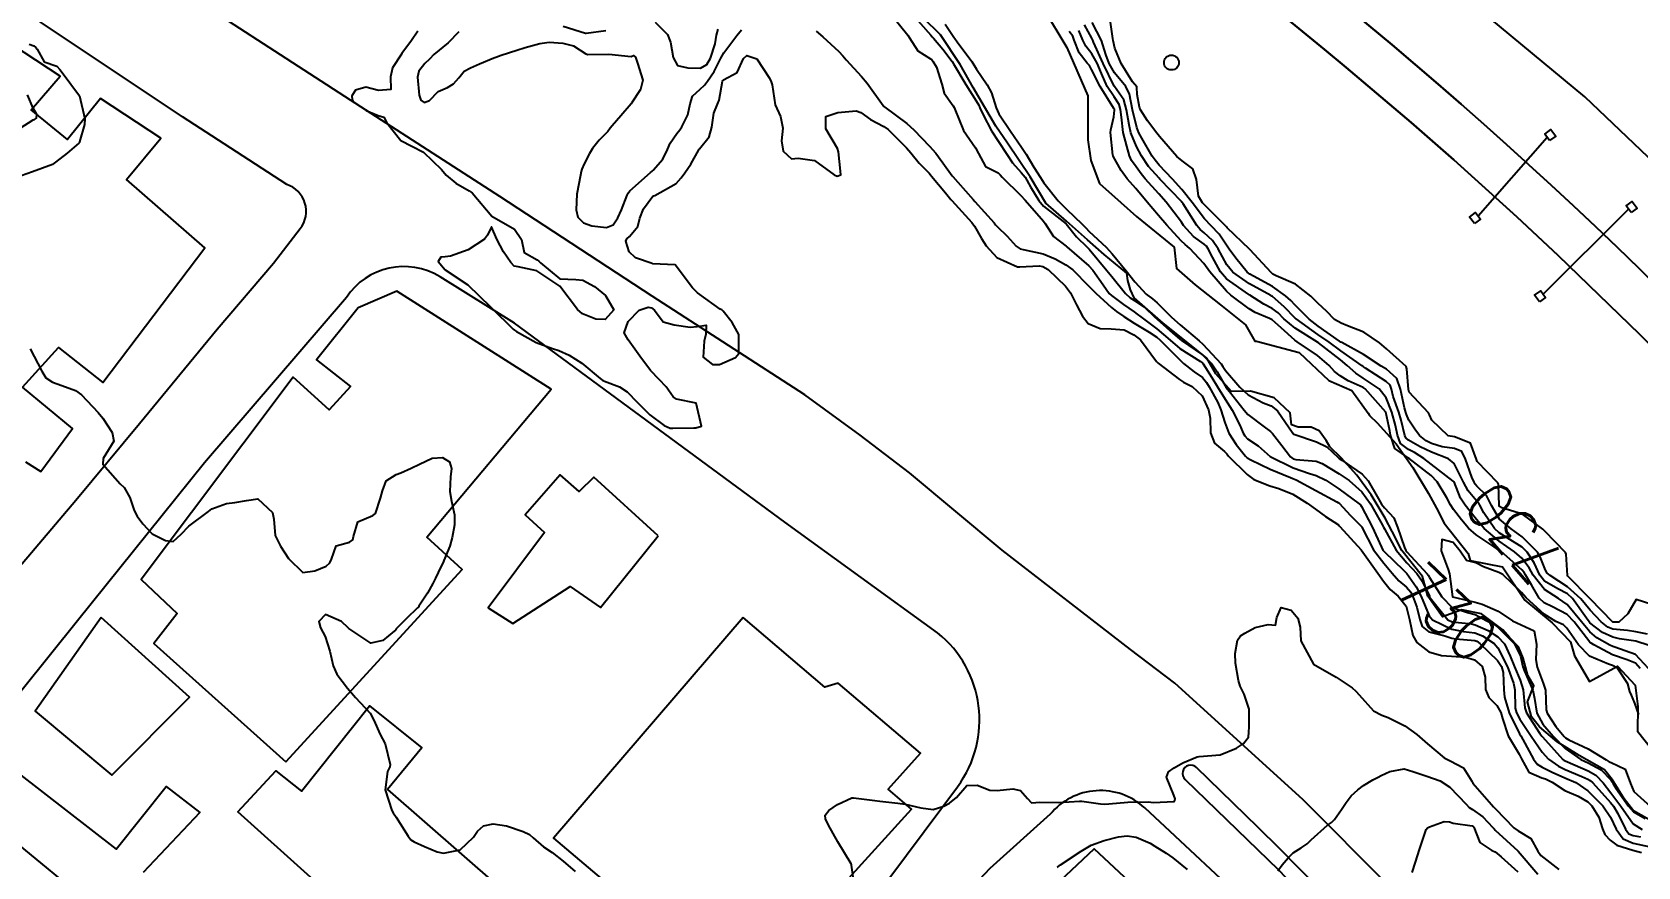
# Model space of a CAD drawing. Header units: metres. Extents: x 318500 to 325275, y 7408834 to 7428799.
# Drawn here: x 323633.4 to 323773.1, y 7420569.4 to 7420642 of the extents above; entities that cross this region are included whole.
import ezdxf
from ezdxf.enums import TextEntityAlignment as Align

# ---------------------------------------------------------------- set-up
doc = ezdxf.new("R2010")
doc.units = ezdxf.units.M
doc.header["$MEASUREMENT"] = 0
for name, color, linetype in [('Cotas', 45, 'Continuous'), ('Curvas de Nivel 1m', 11, 'Continuous'), ('Curvas de Nivel 5m', 15, 'Continuous'), ('Divisas', 45, 'Continuous'), ('Edificações', 30, 'Continuous'), ('Hidrografia', 140, 'Continuous'), ('Linha Férrea', 20, 'Continuous'), ('Postes', 20, 'Continuous'), ('Pórticos', 45, 'Continuous'), ('Vias Primárias', 230, 'Continuous')]:
    doc.layers.add(name, color=color, linetype=linetype)
doc.styles.add('Style-STANDARD', font='STANDARD.shx')

msp = doc.modelspace()

# ---------------------------------------------------------------- linework, layer by layer
at = {"layer": 'Curvas de Nivel 1m', "flags": 128}
for points, elevation in [([(323710.02, 7420643.5), (323711.58, 7420641.73), (323711.7, 7420641.6), (323711.8, 7420641.48), (323712.62, 7420640.51), (323713.42, 7420639.45), (323713.56, 7420639.24), (323714.62, 7420637.44), (323715.52, 7420636.01), (323715.74, 7420635.65), (323715.85, 7420635.42), (323716.12, 7420634.81), (323716.84, 7420633.41), (323717.47, 7420632.47), (323718.18, 7420631.39), (323718.69, 7420630.63), (323719.43, 7420629.8), (323719.77, 7420629.37), (323720.24, 7420628.54), (323720.96, 7420627.35), (323721.39, 7420626.87), (323723.35, 7420625.32), (323724.26, 7420624.2), (323725.18, 7420623.29), (323725.35, 7420623.12), (323726.9, 7420621.27), (323727.31, 7420620.74), (323728.51, 7420619.25), (323728.92, 7420618.88), (323729.28, 7420618.66), (323730.14, 7420618.09), (323731.07, 7420617.21), (323731.27, 7420617.02), (323732.63, 7420615.82), (323733.24, 7420615.28), (323733.37, 7420615.19), (323735.22, 7420613.94), (323736.01, 7420613.15), (323736.5, 7420612.44), (323737.19, 7420611.22), (323737.25, 7420611.13), (323737.56, 7420610.75), (323738.84, 7420609.11), (323739.15, 7420608.75), (323740.57, 7420607.66), (323741.13, 7420607.25), (323741.3, 7420607.08), (323742.1, 7420606.04), (323742.87, 7420605.05), (323743.11, 7420604.89), (323743.32, 7420604.84), (323745.1, 7420604.69), (323745.63, 7420604.49), (323747.09, 7420603.59), (323747.96, 7420602.99), (323749.07, 7420602), (323749.83, 7420600.96), (323750.88, 7420599.1), (323750.96, 7420598.95), (323751.03, 7420598.8), (323752.07, 7420596.93), (323752.98, 7420595.84), (323753.85, 7420594.91), (323754.31, 7420594.25), (323754.95, 7420592.93), (323754.97, 7420592.89), (323755.03, 7420592.8), (323756.54, 7420590.87), (323756.92, 7420590.7), (323758.6, 7420590.53), (323758.92, 7420590.46), (323760.05, 7420589.96), (323760.91, 7420589.41), (323761.48, 7420588.8), (323761.97, 7420587.71), (323762.34, 7420586.8), (323762.85, 7420585.62), (323763.12, 7420584.79), (323763.26, 7420583.22), (323763.39, 7420582.78), (323764.57, 7420580.99), (323764.73, 7420580.76), (323764.79, 7420580.69), (323766.57, 7420578.73), (323766.68, 7420578.65), (323766.76, 7420578.61), (323766.97, 7420578.52), (323768.75, 7420577.75), (323769.42, 7420577.37), (323770.06, 7420576.69), (323770.73, 7420575.84), (323771.59, 7420574.67), (323772.69, 7420573.14), (323773.45, 7420572.64)], 729), ([(323774.94, 7420592.01), (323772.95, 7420592.65), (323772.2, 7420591.39), (323771.43, 7420590.67), (323770.92, 7420590.67), (323768.95, 7420592.71), (323766.98, 7420594.68), (323766.95, 7420594.73), (323766.85, 7420596.58), (323766.8, 7420596.73), (323765.03, 7420598.55), (323764.83, 7420598.76), (323763.05, 7420600.08), (323761.25, 7420600.61), (323761.06, 7420600.73), (323761.02, 7420600.81), (323760.95, 7420602.68), (323760.91, 7420602.81), (323759.11, 7420604.64), (323759.04, 7420604.84), (323758.52, 7420606.24), (323757.13, 7420606.79), (323756.58, 7420606.88), (323755.15, 7420608.26), (323754.97, 7420608.71), (323754.86, 7420608.89), (323753.19, 7420610.67), (323753.13, 7420610.92), (323753, 7420612.72), (323752.92, 7420612.92), (323751.23, 7420614.46), (323750.62, 7420614.96), (323749.25, 7420615.89), (323747.81, 7420616.45), (323747.27, 7420616.68), (323746.69, 7420617.01), (323746, 7420617.74), (323745.28, 7420618.4), (323744.64, 7420619.04), (323743.31, 7420620.08), (323741.61, 7420620.79), (323741.32, 7420620.96), (323741.18, 7420621.08), (323739.35, 7420623.05), (323739.29, 7420623.11), (323737.37, 7420624.99), (323737.3, 7420625.07), (323737.24, 7420625.13), (323735.4, 7420626.96), (323735.22, 7420627.16), (323734.86, 7420627.72), (323734.69, 7420629.17), (323734.38, 7420630.11), (323733.45, 7420630.8), (323732.98, 7420631.19), (323731.48, 7420632.91), (323731.24, 7420633.21), (323730.43, 7420634.29), (323729.82, 7420635.24), (323729.73, 7420635.46), (323729.52, 7420636.58), (323729.5, 7420637.21), (323729.49, 7420637.24), (323729.11, 7420637.67), (323728.14, 7420639.26), (323727.58, 7420640.6), (323727.45, 7420641.27), (323727.42, 7420641.44), (323727.14, 7420643.27)], 732), ([(323666.94, 7420642.08), (323666.38, 7420641.28), (323665.56, 7420640.15), (323665.52, 7420640.09), (323664.74, 7420638.9), (323664.57, 7420638.1), (323664.59, 7420637.02), (323663.51, 7420636.92), (323662.43, 7420637.22), (323661.51, 7420636.96), (323661.19, 7420636.46), (323661.22, 7420636.14), (323661.33, 7420635.97), (323661.5, 7420635.82), (323662.44, 7420635.18), (323663.49, 7420634.76), (323663.98, 7420634.61), (323664.25, 7420634.11), (323665.46, 7420632.57), (323666.43, 7420632.08), (323667.44, 7420631.57), (323669, 7420630.04), (323669.42, 7420629.57), (323670.24, 7420628.85), (323671.4, 7420628.19), (323671.68, 7420628.01), (323673.37, 7420625.98), (323675.35, 7420624.86), (323675.95, 7420623.95), (323676.2, 7420622.82), (323677.32, 7420622.18), (323677.48, 7420622.09), (323677.63, 7420621.93), (323679.3, 7420620.55), (323680.69, 7420620.49), (323681.3, 7420620.41), (323682.32, 7420619.86), (323683.28, 7420619.1), (323684.01, 7420617.84), (323683.25, 7420617), (323682.42, 7420617.03), (323681.26, 7420617.5), (323680.84, 7420617.88), (323679.29, 7420619.9), (323677.31, 7420621.25), (323675.68, 7420621.59), (323675.32, 7420621.65), (323675.04, 7420621.96), (323674.4, 7420622.9), (323673.82, 7420623.98), (323673.36, 7420625.07), (323673, 7420624.33), (323672.75, 7420623.99), (323671.33, 7420623.07), (323669.8, 7420622.5), (323669.32, 7420622.45), (323668.94, 7420622.43), (323668.72, 7420622.05), (323669.31, 7420621.31), (323671.29, 7420620.01), (323673.26, 7420618.11), (323673.39, 7420617.98), (323675.24, 7420616.17), (323675.36, 7420616.08), (323675.54, 7420615.96), (323677.23, 7420615), (323678.65, 7420614.48), (323679.22, 7420614.3), (323680.12, 7420613.89), (323681.2, 7420613.21), (323682.82, 7420611.86), (323683.03, 7420611.7), (323683.18, 7420611.63), (323684.5, 7420611.16), (323685.17, 7420610.7), (323686.02, 7420609.81), (323687.14, 7420608.71), (323688.37, 7420607.78), (323688.89, 7420607.54), (323689.13, 7420607.54), (323690.96, 7420607.58), (323691.13, 7420607.57), (323691.63, 7420607.73), (323691.16, 7420609.74), (323689.46, 7420610.07), (323689.16, 7420610.27), (323688.54, 7420611.15), (323687.95, 7420611.79), (323687.19, 7420612.58), (323686.26, 7420613.81), (323685.23, 7420615.22), (323684.9, 7420615.83), (323685.25, 7420616.83), (323686.19, 7420617.82), (323686.99, 7420618.08), (323687.26, 7420618.01), (323687.53, 7420617.8), (323688.28, 7420616.81), (323689.25, 7420616.55), (323690.65, 7420616.35), (323691.25, 7420616.4), (323692.02, 7420616.51), (323692.01, 7420615.74), (323691.87, 7420615.11), (323691.78, 7420613.74), (323692.57, 7420613.09), (323693.2, 7420613.1), (323694.57, 7420613.7), (323694.86, 7420614.05), (323694.88, 7420615.7), (323694.29, 7420616.74), (323693.52, 7420617.72), (323693.38, 7420617.84), (323693.26, 7420617.91), (323692.73, 7420618.27), (323691.28, 7420619.33), (323690.83, 7420619.75), (323689.32, 7420621.77), (323687.37, 7420621.85), (323687.32, 7420621.86), (323685.88, 7420622.38), (323685.33, 7420622.89), (323685.03, 7420623.83), (323685.14, 7420624.03), (323685.35, 7420624.23), (323686.09, 7420625.09), (323686.27, 7420625.82), (323686.58, 7420626.62), (323687.4, 7420627.73), (323687.44, 7420627.76), (323687.57, 7420627.8), (323689.41, 7420628.84), (323689.86, 7420629.32), (323690.16, 7420629.76), (323690.69, 7420630.5), (323691.39, 7420631.75), (323691.41, 7420631.79), (323691.45, 7420631.85), (323692.3, 7420632.9), (323692.51, 7420633.73), (323692.7, 7420634.94), (323693.03, 7420635.73), (323693.16, 7420636.08), (323693.45, 7420637.72), (323693.48, 7420637.78), (323693.53, 7420637.84), (323694.74, 7420638.5), (323695.28, 7420639.69), (323695.56, 7420639.97), (323696.44, 7420639.68), (323697.53, 7420637.98), (323697.68, 7420637.67), (323697.77, 7420637.42), (323698.04, 7420635.66), (323698.5, 7420634.66), (323698.71, 7420633.65), (323698.58, 7420632.53), (323698.72, 7420631.65), (323699.44, 7420630.98), (323700.04, 7420631.03), (323701.44, 7420630.82), (323703.17, 7420629.59), (323703.42, 7420629.48), (323703.74, 7420629.59), (323703.73, 7420629.89), (323703.53, 7420631.59), (323703.45, 7420631.88), (323702.44, 7420633.6), (323702.44, 7420634.65), (323703.49, 7420635), (323705.09, 7420635.16), (323705.49, 7420635.01), (323706.34, 7420634.4), (323707.48, 7420633.78), (323707.86, 7420633.53), (323709.46, 7420631.94), (323709.84, 7420631.5), (323710.56, 7420630.61), (323711.43, 7420629.73), (323711.55, 7420629.59), (323711.64, 7420629.48), (323712.86, 7420628.01), (323713.31, 7420627.45), (323713.4, 7420627.35), (323715.14, 7420625.43), (323715.37, 7420625.11), (323715.98, 7420624.04), (323716.38, 7420623.41), (323717.33, 7420622.39), (323719.11, 7420621.59), (323719.32, 7420621.57), (323721, 7420621.68), (323721.32, 7420621.61), (323721.78, 7420621.34), (323723.3, 7420619.89), (323723.73, 7420619.31), (323724.25, 7420618.27), (323724.77, 7420617.3), (323725.26, 7420616.65), (323726.3, 7420616.23), (323727.25, 7420616.2), (323728.4, 7420616.1), (323729.25, 7420615.68), (323729.81, 7420615.23), (323731.21, 7420613.35), (323731.34, 7420613.21), (323733.2, 7420611.79), (323733.57, 7420611.56), (323734.32, 7420611.17), (323735.18, 7420610.37), (323735.73, 7420609.15), (323735.89, 7420608.41), (323735.92, 7420607.15), (323736.24, 7420606.26), (323737.11, 7420605.53), (323737.32, 7420605.33), (323737.48, 7420605.13), (323739.09, 7420603.53), (323739.69, 7420603.1), (323741.07, 7420602.53), (323741.85, 7420602.29), (323743.06, 7420601.8), (323744.32, 7420601.04), (323745.04, 7420600.5), (323745.91, 7420599.88), (323747.03, 7420599.14), (323747.11, 7420599.07), (323747.17, 7420599), (323749, 7420596.97), (323750.47, 7420594.95), (323750.96, 7420594.23), (323751.54, 7420593.53), (323752.24, 7420592.93), (323752.94, 7420592.06), (323753.23, 7420590.92), (323753.51, 7420589.51), (323753.85, 7420588.91), (323754.89, 7420588.09), (323755.99, 7420587.77), (323756.88, 7420587.73), (323758.09, 7420587.64), (323758.88, 7420587.41), (323759.54, 7420586.83), (323759.8, 7420585.88), (323759.84, 7420584.82), (323760.13, 7420584.12), (323760.83, 7420583.44), (323761.15, 7420582.81), (323761.31, 7420582.31), (323761.8, 7420580.8), (323762.77, 7420579.2), (323762.96, 7420578.79), (323763.6, 7420577.63), (323764.74, 7420577.15), (323765.04, 7420577.06), (323765.63, 7420576.75), (323766.73, 7420576.04), (323767.9, 7420575.54), (323768.72, 7420575.06), (323769.07, 7420574.7), (323769.68, 7420573.71), (323770.01, 7420572.69), (323770.21, 7420572.22), (323770.67, 7420571.71), (323771.27, 7420571.27), (323772.66, 7420570.85), (323773.4, 7420570.64)], 732), ([(323670.52, 7420642.03), (323669.57, 7420641.08), (323668.35, 7420640.06), (323667.96, 7420639.65), (323667.55, 7420639.26), (323667.02, 7420638.59), (323666.91, 7420638.08), (323667.07, 7420636.51), (323667.22, 7420636.07), (323667.5, 7420635.88), (323667.96, 7420636.06), (323668.72, 7420636.84), (323669.52, 7420637.18), (323670.05, 7420637.5), (323670.51, 7420638.03), (323670.97, 7420638.59), (323671.54, 7420638.89), (323672.31, 7420639.24), (323673.56, 7420639.75), (323673.73, 7420639.81), (323674.2, 7420639.98), (323675.56, 7420640.44), (323676.28, 7420640.66), (323677.57, 7420641.02), (323678.38, 7420641.11), (323679.57, 7420641.05), (323680.48, 7420640.81), (323681.56, 7420640.1), (323681.73, 7420640.04), (323683.56, 7420640.07), (323685.5, 7420639.89), (323685.56, 7420639.9), (323685.7, 7420639.97), (323685.87, 7420639.83), (323686.07, 7420639.31), (323686.53, 7420637.82), (323686.31, 7420637.02), (323685.54, 7420635.83), (323685.5, 7420635.77), (323684.6, 7420634.73), (323683.85, 7420633.85), (323683.69, 7420633.63), (323683.47, 7420633.36), (323682.72, 7420632.6), (323682.15, 7420631.87), (323681.89, 7420631.43), (323681.43, 7420630.55), (323681.22, 7420630.09), (323681.16, 7420629.88), (323681.09, 7420629.56), (323680.77, 7420627.89), (323680.72, 7420626.55), (323680.87, 7420625.89), (323681.36, 7420625.4), (323682.08, 7420625.15), (323683.36, 7420625), (323683.95, 7420625.25), (323684.35, 7420625.84), (323684.67, 7420626.55), (323685.16, 7420627.83), (323685.23, 7420628), (323685.4, 7420628.2), (323687.2, 7420629.8), (323687.32, 7420629.91), (323687.42, 7420630), (323688.27, 7420630.96), (323688.66, 7420631.78), (323688.9, 7420632.34), (323689.47, 7420633.18), (323689.73, 7420633.51), (323689.91, 7420633.77), (323690.44, 7420634.81), (323690.65, 7420635.76), (323690.84, 7420636.43), (323691.52, 7420637.04), (323691.89, 7420637.38), (323692.14, 7420637.74), (323692.72, 7420638.56), (323693.32, 7420639.72), (323693.56, 7420640.21), (323694.69, 7420641.7), (323695.09, 7420642.2)], 731), ([(323701.59, 7420642.09), (323702.19, 7420641.6), (323703.57, 7420640.31), (323703.92, 7420639.94), (323704.22, 7420639.58), (323705.54, 7420638.14), (323706.05, 7420637.55), (323707.42, 7420635.61), (323707.48, 7420635.53), (323707.57, 7420635.46), (323709.49, 7420634.06), (323710.1, 7420633.5), (323711.46, 7420632.09), (323712, 7420631.47), (323712.62, 7420630.64), (323713.43, 7420629.51), (323713.48, 7420629.45), (323713.91, 7420628.96), (323715.27, 7420627.43), (323715.4, 7420627.28), (323717.08, 7420625.4), (323717.2, 7420625.24), (323717.37, 7420625.05), (323718.22, 7420624.24), (323719, 7420623.38), (323719.35, 7420623.15), (323719.62, 7420623.09), (323721.34, 7420622.7), (323722.4, 7420622.27), (323723.33, 7420621.77), (323723.94, 7420621.31), (323725.3, 7420619.93), (323725.92, 7420619.28), (323727.28, 7420618.05), (323727.72, 7420617.71), (323728.37, 7420617.25), (323729.26, 7420616.68), (323730.56, 7420615.91), (323731.24, 7420615.46), (323731.53, 7420615.21), (323733.21, 7420613.51), (323733.57, 7420613.18), (323734.49, 7420612.45), (323735.2, 7420611.95), (323735.56, 7420611.52), (323735.78, 7420611.15), (323736.53, 7420609.78), (323736.81, 7420609.14), (323737.14, 7420608.05), (323737.51, 7420607.13), (323738.13, 7420606.13), (323738.95, 7420605.11), (323739.11, 7420604.97), (323739.42, 7420604.79), (323741.09, 7420603.98), (323742.88, 7420603.25), (323743.08, 7420603.18), (323743.36, 7420603.05), (323745.07, 7420602.14), (323746.91, 7420601.14), (323747.05, 7420601.06), (323747.12, 7420601), (323748.05, 7420599.99), (323749.03, 7420599), (323749.05, 7420598.97), (323749.07, 7420598.93), (323750.1, 7420596.96), (323750.98, 7420595.8), (323751.72, 7420594.94), (323752.3, 7420594.27), (323752.96, 7420593.71), (323753.32, 7420593.29), (323753.51, 7420592.91), (323753.85, 7420591.99), (323754.12, 7420590.9), (323754.32, 7420590.3), (323754.91, 7420589.84), (323756.28, 7420589.5), (323756.9, 7420589.3), (323757.26, 7420589.22), (323758.9, 7420589.07), (323759.08, 7420589.02), (323759.34, 7420588.83), (323760.88, 7420587.35), (323761.21, 7420586.81), (323761.37, 7420586.3), (323761.42, 7420584.8), (323761.48, 7420584.16), (323761.9, 7420582.8), (323762.79, 7420580.96), (323762.9, 7420580.79), (323763.09, 7420580.48), (323764.01, 7420578.77), (323764.32, 7420578.33), (323764.75, 7420578.06), (323765.63, 7420577.63), (323766.74, 7420577.14), (323767.69, 7420576.72), (323768.73, 7420576.02), (323770.03, 7420574.69), (323770.7, 7420573.73), (323771.21, 7420572.67), (323771.82, 7420571.82), (323772.67, 7420571.47), (323774.16, 7420571.14)], 731), ([(323712.81, 7420642.68), (323713.59, 7420641.56), (323713.66, 7420641.45), (323713.88, 7420641.16), (323715.13, 7420639.43), (323715.55, 7420638.78), (323716.47, 7420637.42), (323716.84, 7420636.73), (323717.27, 7420635.4), (323717.5, 7420634.88), (323718.51, 7420633.38), (323719.46, 7420631.99), (323719.87, 7420631.37), (323720.53, 7420630.26), (323721.12, 7420629.35), (323721.42, 7420628.89), (323722.65, 7420627.33), (323723.39, 7420626.61), (323724.75, 7420625.3), (323725.05, 7420624.97), (323725.36, 7420624.66), (323726.83, 7420623.28), (323727.34, 7420622.72), (323728.56, 7420621.25), (323729.31, 7420620.29), (323730.3, 7420619.22), (323730.86, 7420618.79), (323731.28, 7420618.44), (323732.52, 7420617.2), (323733.26, 7420616.54), (323734.92, 7420615.16), (323735.24, 7420614.87), (323736.82, 7420613.14), (323736.98, 7420612.91), (323737.2, 7420612.58), (323738.45, 7420611.12), (323739.18, 7420610.44), (323740.5, 7420609.76), (323741.17, 7420609.5), (323741.73, 7420609.07), (323743.06, 7420607.12), (323743.11, 7420607.05), (323743.16, 7420607.02), (323745.12, 7420606.35), (323746.02, 7420605.92), (323747.01, 7420605), (323747.11, 7420604.92), (323747.34, 7420604.76), (323749.09, 7420603.54), (323749.63, 7420602.96), (323750.4, 7420601.62), (323750.78, 7420600.95), (323751.05, 7420600.62), (323751.85, 7420599.75), (323752.17, 7420598.93), (323752.77, 7420597.16), (323752.9, 7420596.92), (323753, 7420596.79), (323754.76, 7420594.89), (323754.85, 7420594.77), (323754.97, 7420594.57), (323756.02, 7420592.88), (323756.94, 7420591.96), (323758.26, 7420591.52), (323758.93, 7420591.34), (323759.9, 7420590.83), (323760.57, 7420590.47), (323760.91, 7420590.24), (323762.35, 7420588.8), (323762.88, 7420587.71), (323763.07, 7420586.79), (323763.22, 7420586.43), (323763.96, 7420584.77), (323764.1, 7420584.04), (323764.29, 7420582.77), (323764.81, 7420581.82), (323765.72, 7420580.75), (323766.77, 7420579.7), (323768.13, 7420578.72), (323768.76, 7420578.43), (323769.9, 7420577.84), (323770.74, 7420576.96), (323770.86, 7420576.8), (323770.92, 7420576.68), (323771.16, 7420576.24), (323772.27, 7420574.66), (323772.7, 7420574.17), (323773.73, 7420573.6)], 728), ([(323773.3, 7420586.65), (323772.88, 7420587.11), (323772.16, 7420587.39), (323770.89, 7420587.83), (323769.25, 7420588.7), (323769.03, 7420588.84), (323768.9, 7420588.95), (323767.53, 7420590.72), (323766.93, 7420591.34), (323765.67, 7420592.02), (323764.94, 7420592.35), (323764.51, 7420592.77), (323763.83, 7420593.92), (323763.31, 7420594.79), (323763.18, 7420594.99), (323762.98, 7420595.24), (323761.18, 7420596.81), (323761, 7420596.95), (323760.59, 7420597.24), (323759.02, 7420598.27), (323758.36, 7420598.85), (323757.75, 7420599.57), (323757.05, 7420600.48), (323756.78, 7420600.87), (323756.46, 7420601.48), (323755.62, 7420602.88), (323755.09, 7420603.42), (323753.18, 7420604.92), (323753.14, 7420604.95), (323753.11, 7420604.96), (323751.95, 7420605.77), (323751.56, 7420606.94), (323751.5, 7420607.31), (323751.16, 7420608.95), (323749.37, 7420610.97), (323749.19, 7420611.08), (323747.88, 7420611.68), (323747.2, 7420612.1), (323746.69, 7420612.49), (323746.22, 7420613.01), (323745.22, 7420613.87), (323743.45, 7420615.05), (323743.24, 7420615.21), (323742.04, 7420616.29), (323741.27, 7420616.96), (323741.03, 7420617.08), (323739.79, 7420617.62), (323739.28, 7420617.92), (323737.68, 7420619.13), (323737.3, 7420619.48), (323735.86, 7420621.15), (323735.33, 7420621.86), (323734.1, 7420623.18), (323733.7, 7420623.53), (323733.36, 7420623.84), (323732.11, 7420625.2), (323731.38, 7420626.06), (323730.4, 7420627.22), (323729.42, 7420628.4), (323728.67, 7420629.25), (323728.13, 7420629.95), (323727.45, 7420631.22), (323727.43, 7420631.27), (323727.42, 7420631.3), (323727.22, 7420633.27), (323727.24, 7420633.51), (323727.5, 7420634.63), (323727.56, 7420635.22), (323727.56, 7420635.27), (323727.55, 7420635.31), (323727.51, 7420635.36), (323726.3, 7420637.28), (323725.55, 7420638.76), (323725.37, 7420639.1), (323725.18, 7420639.3), (323724.47, 7420640.2), (323724.04, 7420641.31), (323723.92, 7420641.64), (323723.6, 7420642.06)], 728), ([(323774, 7420586.64), (323772.89, 7420587.86), (323771.07, 7420588.51), (323770.9, 7420588.56), (323770.65, 7420588.68), (323769.53, 7420589.32), (323768.91, 7420589.84), (323768.19, 7420590.72), (323766.94, 7420592.2), (323766.18, 7420592.74), (323764.96, 7420593.52), (323763.98, 7420594.78), (323763.62, 7420595.41), (323762.99, 7420596.24), (323762.34, 7420596.8), (323761.01, 7420597.73), (323759.71, 7420598.83), (323759.04, 7420599.6), (323758.51, 7420600.3), (323758.06, 7420600.85), (323757.66, 7420601.46), (323757.09, 7420602.87), (323757.02, 7420602.93), (323755.1, 7420604.43), (323754.47, 7420604.9), (323753.64, 7420605.44), (323753.12, 7420605.71), (323752.43, 7420606.23), (323752.16, 7420606.93), (323751.99, 7420607.79), (323751.68, 7420608.94), (323751.18, 7420610.19), (323750.57, 7420610.96), (323749.2, 7420611.91), (323748.55, 7420612.33), (323747.8, 7420612.99), (323747.22, 7420613.49), (323745.31, 7420614.96), (323745.24, 7420615.01), (323745.2, 7420615.03), (323743.26, 7420616.26), (323742.3, 7420617.06), (323741.78, 7420617.58), (323741.28, 7420617.95), (323740.54, 7420618.35), (323739.32, 7420619.11), (323739.29, 7420619.13), (323739.23, 7420619.17), (323737.31, 7420620.54), (323736.78, 7420621.14), (323736.07, 7420622.41), (323735.71, 7420623.15), (323735.56, 7420623.37), (323735.35, 7420623.55), (323734.42, 7420624.23), (323733.57, 7420625.19), (323733.37, 7420625.47), (323732.04, 7420627.2), (323731.41, 7420627.94), (323730.23, 7420629.23), (323729.88, 7420629.68), (323729.44, 7420630.29), (323729.04, 7420630.84), (323728.86, 7420631.25), (323728.62, 7420632.09), (323728.31, 7420633.26), (323728.16, 7420634.6), (323728.09, 7420635.26), (323727.96, 7420635.71), (323727.52, 7420636.37), (323726.93, 7420637.28), (323726.42, 7420638.41), (323726.04, 7420639.29), (323725.57, 7420640.1), (323725.07, 7420640.79), (323724.81, 7420641.3), (323724.44, 7420642.15)], 729), ([(323773.92, 7420589.63), (323772.91, 7420589.84), (323772.19, 7420589.94), (323770.91, 7420590.06), (323770.46, 7420590.23), (323769.88, 7420590.7), (323768.94, 7420591.73), (323768.11, 7420592.72), (323766.97, 7420593.76), (323765.45, 7420594.75), (323765.18, 7420594.96), (323764.99, 7420595.35), (323764.59, 7420596.36), (323764.35, 7420596.77), (323763.02, 7420598.11), (323762.06, 7420598.8), (323761.04, 7420599.63), (323760.34, 7420600.82), (323759.93, 7420601.69), (323759.08, 7420602.52), (323758.92, 7420602.68), (323758.83, 7420602.84), (323758.64, 7420603.3), (323758.1, 7420604.86), (323757.77, 7420605.51), (323757.12, 7420605.78), (323756.07, 7420605.93), (323755.12, 7420606.22), (323754.68, 7420606.45), (323754.1, 7420606.91), (323753.69, 7420607.46), (323753.15, 7420608.24), (323752.96, 7420608.73), (323752.9, 7420608.92), (323752.78, 7420609.31), (323752.44, 7420610.93), (323752.12, 7420611.86), (323751.21, 7420612.68), (323750.76, 7420612.95), (323749.22, 7420613.95), (323747.33, 7420615), (323747.24, 7420615.04), (323747.13, 7420615.11), (323745.26, 7420616.42), (323744.48, 7420617.04), (323743.28, 7420618.26), (323742.89, 7420618.66), (323742.44, 7420619.06), (323741.3, 7420619.88), (323739.65, 7420620.76), (323739.32, 7420620.94), (323739.11, 7420621.11), (323738.12, 7420622.35), (323737.52, 7420623.13), (323737.35, 7420623.38), (323736.65, 7420624.42), (323735.96, 7420625.15), (323735.38, 7420625.76), (323734.31, 7420627.18), (323733.42, 7420628.3), (323732.61, 7420629.2), (323731.44, 7420630.43), (323731.08, 7420630.85), (323730.83, 7420631.22), (323729.93, 7420632.78), (323729.66, 7420633.24), (323729.49, 7420633.69), (323729.13, 7420635.25), (323728.87, 7420636.6), (323728.53, 7420637.26), (323727.55, 7420638.46), (323727.09, 7420639.27), (323726.79, 7420640.06), (323726.42, 7420641.28), (323725.61, 7420642.83)], 731), ([(323633.12, 7420640.96), (323633.55, 7420640.8), (323633.71, 7420640.67), (323633.82, 7420640.52), (323634.45, 7420639.41), (323635.54, 7420639.04), (323635.81, 7420638.76), (323635.99, 7420638.48), (323637.5, 7420636.46), (323637.97, 7420634.46), (323637.96, 7420633.97), (323637.52, 7420632.46), (323637.5, 7420632.41), (323637.45, 7420632.35), (323636.43, 7420631.48), (323635.42, 7420630.68), (323635.32, 7420630.59), (323635.15, 7420630.49), (323633.41, 7420629.86), (323632.45, 7420629.49)], 733), ([(323632.36, 7420633.64), (323633.48, 7420634.37), (323633.59, 7420634.41), (323633.77, 7420634.52), (323633.81, 7420634.84), (323633.49, 7420635.38), (323632.99, 7420636.53)], 733), ([(323633.21, 7420614.44), (323634.24, 7420612.5), (323634.59, 7420611.92), (323635.17, 7420611.56), (323635.96, 7420611.27), (323637.16, 7420610.83), (323637.69, 7420610.45), (323639.14, 7420608.91), (323639.54, 7420608.43), (323640.36, 7420607.17), (323640.49, 7420606.42), (323639.57, 7420604.92), (323639.53, 7420604.43), (323641.05, 7420602.72), (323641.39, 7420602.4), (323641.9, 7420601.53), (323642.26, 7420600.39), (323642.53, 7420599.91), (323643.01, 7420599.23), (323643.84, 7420598.37), (323644.99, 7420597.77), (323645.65, 7420597.69), (323646.36, 7420598.34), (323647.01, 7420599.03), (323648.73, 7420600.3), (323648.89, 7420600.43), (323649.02, 7420600.53), (323650.31, 7420601.01), (323651.03, 7420601.08), (323652.04, 7420601.26), (323653.04, 7420601.4), (323654.31, 7420600.23), (323654.43, 7420599.65), (323654.52, 7420598.23), (323654.99, 7420597.29), (323655.68, 7420596.21), (323656.95, 7420594.99), (323657.99, 7420595.15), (323658.96, 7420595.55), (323659.29, 7420595.84), (323659.42, 7420596.16), (323659.84, 7420597.31), (323660.99, 7420597.64), (323661.29, 7420597.85), (323661.35, 7420598.14), (323661.73, 7420599.41), (323663.02, 7420599.95), (323663.25, 7420600.12), (323663.69, 7420601.46), (323663.88, 7420602.11), (323664.19, 7420602.98), (323665.07, 7420603.51), (323665.48, 7420603.67), (323666.37, 7420604.07), (323667.08, 7420604.42), (323668.2, 7420604.94), (323669.09, 7420604.99), (323669.69, 7420604.63), (323669.87, 7420604.03), (323669.79, 7420603.31), (323669.72, 7420602.03), (323669.87, 7420601.19), (323670.13, 7420600.02), (323670.13, 7420599.14), (323669.94, 7420598.03), (323669.74, 7420597.28), (323669.22, 7420596.04), (323669.14, 7420595.87), (323668.96, 7420595.5), (323668.48, 7420594.51), (323668.24, 7420594.05), (323667.79, 7420593.19), (323667.04, 7420592.06), (323666.99, 7420591.99), (323666.92, 7420591.93), (323665.97, 7420591), (323665.07, 7420590.09), (323664.99, 7420589.99), (323664.89, 7420589.89), (323663.9, 7420589.08), (323662.87, 7420588.84), (323660.94, 7420590.14), (323660.89, 7420590.19), (323660.31, 7420590.74), (323658.91, 7420591.35), (323658.34, 7420590.74), (323658.49, 7420590.18), (323658.88, 7420589.42), (323659.29, 7420588.16), (323659.58, 7420586.89), (323659.91, 7420586.15), (323660.82, 7420584.94), (323661.52, 7420584.13), (323662.79, 7420582.76), (323663.15, 7420582.11), (323663.64, 7420580.97), (323664.09, 7420580.1), (323664.53, 7420578.29), (323664.5, 7420578.09), (323664.31, 7420577.68), (323664.1, 7420576.1), (323664.68, 7420574.31), (323664.81, 7420574.09), (323665.05, 7420573.71), (323666.09, 7420572.07), (323666.34, 7420571.76), (323666.64, 7420571.56), (323667.53, 7420571.16), (323668.64, 7420570.7), (323669.18, 7420570.58), (323670.64, 7420570.88), (323671.8, 7420571.99), (323672.14, 7420572.5), (323672.66, 7420572.95), (323673.5, 7420573.14), (323674.67, 7420572.97), (323676.12, 7420572.48), (323676.65, 7420572.2), (323676.97, 7420571.93), (323677.87, 7420571.14), (323678.64, 7420570.63), (323679.59, 7420569.89), (323680.62, 7420569)], 733), ([(323773.18, 7420582.65), (323772.83, 7420583.62), (323772.52, 7420584.34), (323772.39, 7420584.66), (323772.2, 7420585.31), (323771.3, 7420586.67), (323770.87, 7420586.9), (323770.53, 7420587.03), (323768.89, 7420587.72), (323767.91, 7420588.72), (323766.91, 7420590.15), (323766.63, 7420590.45), (323765.96, 7420590.74), (323764.93, 7420591.36), (323763.37, 7420592.78), (323762.96, 7420593.26), (323761.34, 7420594.81), (323760.98, 7420594.99), (323759.65, 7420595.5), (323758.99, 7420595.83), (323758.17, 7420596.03), (323757.63, 7420596.86), (323757.01, 7420597.6), (323756.03, 7420597.86), (323755.97, 7420596.88), (323756.58, 7420595.27), (323756.69, 7420594.87), (323756.95, 7420592.87), (323758.94, 7420592.42), (323759.54, 7420592.23), (323760.93, 7420591.64), (323762.17, 7420590.8), (323762.92, 7420590.46), (323764.05, 7420589.91), (323764.28, 7420588.77), (323764.21, 7420587.44), (323764.33, 7420586.77), (323764.85, 7420585.36), (323765.06, 7420584.76), (323765.12, 7420583.05), (323765.19, 7420582.75), (323765.94, 7420581.6), (323766.68, 7420580.73), (323766.79, 7420580.62), (323767.07, 7420580.45), (323768.77, 7420579.65), (323770.33, 7420578.69), (323770.6, 7420578.52), (323770.76, 7420578.46), (323771.97, 7420577.88), (323772.45, 7420576.65), (323772.73, 7420575.96), (323774.18, 7420574.64)], 727), ([(323704.97, 7420567.55), (323704.66, 7420569.53), (323704.66, 7420569.56), (323704.66, 7420569.59), (323704.63, 7420569.65), (323703.48, 7420571.57), (323702.67, 7420573.02), (323702.4, 7420573.58), (323702.38, 7420573.89), (323702.69, 7420574.3), (323703.45, 7420574.83), (323704.71, 7420575.41), (323704.85, 7420575.41), (323706.7, 7420575.16), (323707.13, 7420575.1), (323708.7, 7420574.94), (323709.34, 7420574.85), (323710.7, 7420574.52), (323711.77, 7420574.39), (323712.7, 7420574.66), (323713.21, 7420574.93), (323713.81, 7420575.43), (323714.72, 7420576.47), (323715.62, 7420576.51), (323716.72, 7420576.08), (323717.36, 7420576.03), (323718.72, 7420576.19), (323719.38, 7420576.03), (323719.99, 7420575.35), (323720.33, 7420574.97), (323720.7, 7420574.98), (323721.03, 7420575.02), (323722.7, 7420574.99), (323724.52, 7420575.11), (323724.71, 7420575.11), (323726.33, 7420574.89), (323726.7, 7420574.85), (323727.07, 7420574.89), (323728.71, 7420575.02), (323730.54, 7420575.05), (323730.71, 7420575.03), (323730.94, 7420574.98), (323732.71, 7420575.08), (323732.78, 7420575.12), (323732.81, 7420575.19), (323732.83, 7420575.3), (323732.71, 7420575.62), (323732.08, 7420577.2), (323732.26, 7420577.67), (323732.74, 7420578.02), (323733.5, 7420578.43), (323734.76, 7420578.96), (323734.92, 7420579), (323736.76, 7420579.13), (323738.16, 7420579.72), (323738.78, 7420580.13), (323739.21, 7420580.67), (323739.24, 7420581.1), (323739.26, 7420581.57), (323739.28, 7420583.1), (323738.83, 7420584.41), (323738.5, 7420585.11), (323738.35, 7420585.61), (323738.07, 7420587.12), (323738.04, 7420587.96), (323738.26, 7420589.12), (323738.51, 7420589.5), (323738.9, 7420589.72), (323739.78, 7420590.22), (323740.91, 7420590.47), (323741.56, 7420590.42), (323741.67, 7420591.07), (323742.05, 7420591.95), (323742.93, 7420591.71), (323743.5, 7420591.04), (323743.71, 7420590.24), (323743.77, 7420589.04), (323744.87, 7420587.03), (323746.85, 7420585.9), (323748.23, 7420584.98), (323748.55, 7420584.69), (323748.83, 7420584.35), (323750.1, 7420582.96), (323750.81, 7420582.6), (323751.37, 7420582.38), (323752.8, 7420581.67), (323753.86, 7420580.9), (323754.78, 7420580.11), (323756.23, 7420578.88), (323756.76, 7420578.62), (323757.92, 7420578.02), (323758.65, 7420576.84), (323758.74, 7420576.68), (323760.34, 7420574.82), (323760.52, 7420574.63), (323760.7, 7420574.45), (323762.29, 7420572.79), (323762.68, 7420572.53), (323763.77, 7420571.87), (323764.38, 7420570.76), (323764.65, 7420570.38), (323766.2, 7420569.18)], 733), ([(323741.75, 7420569.06), (323742.13, 7420569.56), (323742.65, 7420570.19), (323743.09, 7420570.61), (323743.79, 7420571.04), (323744.31, 7420571.39), (323744.67, 7420571.74), (323746.08, 7420573.01), (323746.43, 7420573.26), (323746.69, 7420573.51), (323747.31, 7420574.38), (323747.7, 7420574.99), (323748.14, 7420575.56), (323748.73, 7420576.1), (323749.22, 7420576.48), (323750.03, 7420576.96), (323750.48, 7420577.21), (323750.74, 7420577.34), (323751.51, 7420577.7), (323752.75, 7420577.93), (323753.52, 7420577.68), (323754.74, 7420577.27), (323755.89, 7420576.88), (323756.73, 7420576.33), (323758.16, 7420574.85), (323758.42, 7420574.56), (323758.7, 7420574.38), (323759.61, 7420573.74), (323760.48, 7420572.81), (323760.57, 7420572.7), (323760.68, 7420572.6), (323762.64, 7420570.79), (323762.66, 7420570.77), (323764.39, 7420568.76)], 734), ([(323722.58, 7420569.38), (323722.63, 7420569.41), (323722.87, 7420569.56), (323724.64, 7420570.77), (323725.51, 7420571.28), (323726.66, 7420571.7), (323727.91, 7420572), (323728.66, 7420572.08), (323729.43, 7420571.99), (323730.65, 7420571.46), (323731.06, 7420571.2), (323732.04, 7420570.58), (323732.64, 7420570.19), (323733.89, 7420569.17)], 734)]:
    msp.add_lwpolyline(points, dxfattribs=dict(at, elevation=elevation))
at = {"layer": 'Curvas de Nivel 5m', "flags": 128}
for points, elevation in [([(323708.13, 7420643.52), (323709.58, 7420641.72), (323709.71, 7420641.51), (323710.44, 7420640.37), (323711.56, 7420639.68), (323711.67, 7420639.59), (323711.76, 7420639.48), (323712.06, 7420638.96), (323712.54, 7420637.46), (323712.74, 7420636.68), (323713.51, 7420635.59), (323713.6, 7420635.45), (323713.66, 7420635.29), (323714.41, 7420633.44), (323715.46, 7420631.93), (323715.71, 7420631.43), (323716.32, 7420630.3), (323717.43, 7420629.77), (323717.62, 7420629.58), (323717.78, 7420629.39), (323719.41, 7420627.8), (323719.78, 7420627.37), (323721.37, 7420625.55), (323721.52, 7420625.35), (323722.26, 7420624.23), (323723.35, 7420623.38), (323723.39, 7420623.35), (323723.42, 7420623.32), (323725.33, 7420621.68), (323725.68, 7420621.29), (323726.56, 7420620.02), (323727.1, 7420619.27), (323727.29, 7420619.09), (323728.33, 7420618.3), (323729.27, 7420617.66), (323729.52, 7420617.48), (323729.85, 7420617.23), (323731.25, 7420616.19), (323732.39, 7420615.2), (323733.23, 7420614.48), (323735.04, 7420613.34), (323735.21, 7420613.22), (323735.27, 7420613.16), (323736.03, 7420611.97), (323736.51, 7420611.14), (323737.17, 7420610.06), (323737.78, 7420609.12), (323738.45, 7420607.81), (323738.74, 7420607.11), (323738.88, 7420606.87), (323739.13, 7420606.63), (323740.04, 7420606.01), (323741.11, 7420605.1), (323743.1, 7420604.11), (323744.51, 7420603.62), (323745.09, 7420603.44), (323745.94, 7420603.02), (323747.07, 7420602.28), (323748.84, 7420600.97), (323748.95, 7420600.87), (323749.05, 7420600.74), (323749.96, 7420598.96), (323750.77, 7420597.19), (323750.89, 7420596.95), (323751, 7420596.82), (323752.73, 7420595.17), (323752.97, 7420594.94), (323752.99, 7420594.92), (323753.8, 7420593.75), (323754.23, 7420592.9), (323754.92, 7420591.22), (323755.22, 7420590.89), (323756.91, 7420590.08), (323757.93, 7420589.87), (323758.91, 7420589.74), (323759.56, 7420589.48), (323760.57, 7420588.81), (323760.89, 7420588.44), (323761.75, 7420586.8), (323762.28, 7420585.37), (323762.37, 7420584.79), (323762.42, 7420583.2), (323762.53, 7420582.79), (323762.81, 7420582.25), (323763.79, 7420580.77), (323764.77, 7420579.36), (323765.32, 7420578.75), (323766.17, 7420578.15), (323766.75, 7420577.87), (323768.21, 7420577.25), (323768.74, 7420577.03), (323768.95, 7420576.91), (323769.16, 7420576.7), (323770.71, 7420575), (323770.97, 7420574.68), (323771.34, 7420574.03), (323772.02, 7420572.66), (323772.3, 7420572.28), (323772.67, 7420572.13), (323773.32, 7420572)], 730), ([(323679.59, 7420642.51), (323681.54, 7420641.92), (323681.58, 7420641.92), (323683.29, 7420642.15)], 730), ([(323687.6, 7420642.85), (323688.68, 7420641.78), (323688.92, 7420641.13), (323689.16, 7420639.78), (323689.55, 7420639.09), (323690.43, 7420638.88), (323691.55, 7420638.86), (323692.1, 7420639.19), (323692.4, 7420639.74), (323692.81, 7420640.97), (323692.94, 7420641.73), (323693.06, 7420642.26)], 730), ([(323774.07, 7420588.64), (323772.9, 7420589.03), (323771.48, 7420589.24), (323770.91, 7420589.36), (323770.01, 7420589.79), (323768.92, 7420590.62), (323768.84, 7420590.71), (323768.61, 7420591.03), (323767.39, 7420592.73), (323766.96, 7420593.14), (323766.12, 7420593.59), (323764.97, 7420594.23), (323764.57, 7420594.77), (323764.07, 7420595.85), (323763.46, 7420596.78), (323763.01, 7420597.2), (323761.96, 7420597.86), (323761.02, 7420598.44), (323760.62, 7420598.82), (323759.68, 7420600.2), (323759.34, 7420600.84), (323759.24, 7420601.02), (323759.06, 7420601.22), (323758.32, 7420602.11), (323757.93, 7420602.86), (323757.1, 7420604.47), (323756.61, 7420604.88), (323755.12, 7420605.45), (323754.16, 7420605.94), (323753.13, 7420606.52), (323752.91, 7420606.7), (323752.81, 7420606.92), (323752.48, 7420608.26), (323752.29, 7420608.93), (323751.81, 7420610.31), (323751.65, 7420610.94), (323751.54, 7420611.29), (323751.2, 7420611.61), (323749.4, 7420612.78), (323749.21, 7420612.9), (323749.17, 7420612.93), (323749.1, 7420612.97), (323747.23, 7420614.28), (323746.22, 7420615.02), (323745.25, 7420615.71), (323743.35, 7420617.05), (323743.27, 7420617.12), (323742.32, 7420618.1), (323741.29, 7420619), (323741.24, 7420619.03), (323741.15, 7420619.08), (323739.31, 7420620.11), (323737.86, 7420621.12), (323737.33, 7420621.75), (323736.57, 7420623.14), (323736.09, 7420623.88), (323735.36, 7420624.54), (323735.02, 7420624.82), (323734.72, 7420625.17), (323733.53, 7420627.05), (323733.44, 7420627.19), (323733.4, 7420627.24), (323731.51, 7420629.21), (323731.43, 7420629.29), (323730.52, 7420630.3), (323729.91, 7420631.23), (323729.46, 7420632.05), (323728.97, 7420633.25), (323728.82, 7420633.92), (323728.61, 7420635.25), (323728.37, 7420636.1), (323727.54, 7420637.27), (323727.53, 7420637.29), (323726.57, 7420639.28), (323725.74, 7420641.13), (323725.68, 7420641.29), (323725.59, 7420641.47), (323724.94, 7420642.64)], 730), ([(323753.45, 7420568.91), (323753.75, 7420569.79), (323754.09, 7420570.9), (323754.68, 7420572.64), (323754.77, 7420572.79), (323754.95, 7420572.89), (323756.22, 7420573.34), (323756.69, 7420573.31), (323757.01, 7420573.19), (323758.68, 7420572.96), (323758.76, 7420572.92), (323758.82, 7420572.84), (323759.34, 7420571.51), (323760.38, 7420570.81), (323760.66, 7420570.7), (323761.2, 7420570.26), (323762.63, 7420568.96)], 735)]:
    msp.add_lwpolyline(points, dxfattribs=dict(at, elevation=elevation))
at = {"layer": 'Divisas'}
msp.add_lwpolyline([(323784.96, 7420620.65), (323768.47, 7420636.37), (323739.3, 7420660.56), (323659.15, 7420721.39), (323609.48, 7420757.6), (323501.7, 7420839.4), (323506.09, 7420845.88), (323497.62, 7420851.78), (323499.34, 7420854.26), (323501.14, 7420856.85), (323487.76, 7420866.77), (323482.59, 7420859.79), (323479.42, 7420862.13), (323476.26, 7420857.88), (323458.28, 7420870.88), (323417.33, 7420901.64), (323386.05, 7420924.44), (323350.34, 7420950.07), (323335.49, 7420961.69), (323315.25, 7420978.02), (323280.12, 7421010.42), (323287.85, 7421017.7)], dxfattribs=at)
at = {"layer": 'Edificações'}
for points in [[(323632.81, 7420604.62), (323634.16, 7420603.79), (323636.9, 7420607.53), (323632.55, 7420611.13), (323635.68, 7420614.56), (323639.55, 7420611.52), (323648.42, 7420623.23), (323641.6, 7420629.19), (323644.6, 7420632.76), (323639.34, 7420636.23), (323636.47, 7420632.67), (323633.32, 7420635.23), (323635.82, 7420638.16), (323627.42, 7420643.68)], [(323657.63, 7420568.47), (323651.29, 7420574.18), (323654.6, 7420577.75), (323656.83, 7420575.97), (323662.74, 7420583.39), (323667.29, 7420579.76), (323664.31, 7420576.12), (323673.97, 7420567.7)], [(323641.09, 7420564.04), (323629, 7420573.95), (323632.15, 7420577.58), (323640.71, 7420570.92), (323645.05, 7420576.38), (323647.99, 7420574.11), (323643.05, 7420568.91)], [(323741.92, 7420555.91), (323725.79, 7420570.97), (323699.54, 7420546.27)]]:
    msp.add_lwpolyline(points, dxfattribs=at)
for points in [[(323655.46, 7420578.53), (323670.81, 7420595.27), (323667.73, 7420598.06), (323678.55, 7420610.93), (323665.11, 7420619.48), (323661.74, 7420618.03), (323658.13, 7420613.5), (323661.1, 7420611.17), (323659.24, 7420609.14), (323656.09, 7420611.98), (323642.88, 7420594.39), (323646.02, 7420591.43), (323643.99, 7420588.81), (323655.46, 7420578.53)], [(323687.86, 7420598.2), (323682.25, 7420603.28), (323680.98, 7420602.05), (323679.34, 7420603.49), (323676.29, 7420600.02), (323677.97, 7420598.48), (323673.06, 7420591.92), (323675.2, 7420590.56), (323680.21, 7420593.78), (323682.84, 7420591.96), (323687.86, 7420598.2)], [(323639.39, 7420591.07), (323633.64, 7420582.94), (323640.32, 7420577.36), (323647.07, 7420584.16), (323639.39, 7420591.07)], [(323695.25, 7420591.08), (323678.74, 7420571.88), (323686.46, 7420565.36), (323688.93, 7420568.05), (323697.54, 7420560.81), (323709.89, 7420574.41), (323707.87, 7420576.15), (323710.67, 7420579.29), (323703.51, 7420585.36), (323702.36, 7420585.03), (323695.25, 7420591.08)]]:
    msp.add_lwpolyline(points, close=True, dxfattribs=at)
at = {"layer": 'Hidrografia'}
for points in [[(323774.49, 7420573.25), (323772.72, 7420574.28), (323771.9, 7420575.32), (323770.85, 7420576.98), (323770.17, 7420577.83), (323767.98, 7420579.09), (323766.06, 7420580.27), (323764.52, 7420581.57), (323763.83, 7420582.43), (323763.47, 7420583.74), (323764.04, 7420585.14), (323763.51, 7420586.03), (323763.1, 7420587.55), (323762.69, 7420588.52), (323761.93, 7420589.33), (323761.35, 7420590.01), (323759.49, 7420591.4), (323757.78, 7420591.74), (323756.1, 7420591.15), (323754.82, 7420592.93), (323754.35, 7420594.65), (323752.55, 7420596.91), (323751.71, 7420598.57), (323751.09, 7420599.71), (323749.87, 7420601.74), (323748.65, 7420603.46), (323747.28, 7420604.98), (323746.3, 7420605.92), (323745.96, 7420606.49), (323745.37, 7420607.33), (323744.67, 7420607.63), (323743.53, 7420607.63), (323742.96, 7420607.84), (323742.85, 7420608.89), (323741.44, 7420610.2), (323739.38, 7420610.76), (323737.72, 7420610.73), (323736.37, 7420612.27), (323735.59, 7420613.65), (323734.08, 7420614.86), (323731.78, 7420616.68), (323729.26, 7420618.89), (323728.96, 7420619.59), (323728.7, 7420620.39), (323728.62, 7420621.03), (323726.65, 7420622.65), (323725.21, 7420623.92), (323723.39, 7420625.55), (323721.57, 7420627.11), (323720.22, 7420629.4), (323718.25, 7420632.35), (323717.24, 7420633.81), (323715.26, 7420637.17), (323714.12, 7420639.17), (323712.41, 7420641.77), (323710.91, 7420643.25)], [(323721.34, 7420644.08), (323723.42, 7420640.67), (323725.24, 7420636.46), (323725.24, 7420632.64), (323725.5, 7420630.83), (323726.26, 7420628.82), (323728.1, 7420627.18), (323729.48, 7420625.96), (323732.74, 7420623.28), (323732.96, 7420621.44), (323734.57, 7420620.02), (323736.79, 7420618.27), (323738.96, 7420616.53), (323739.76, 7420615.13), (323739.92, 7420615.13), (323743.63, 7420614.12), (323746.21, 7420611.71), (323748.21, 7420610.84), (323749.61, 7420608.87), (323749.74, 7420608.66), (323750.41, 7420608.01), (323752.06, 7420606.19), (323753.52, 7420604.12), (323754.87, 7420601.87), (323755.56, 7420600.6), (323756.23, 7420599.28), (323758.32, 7420596.66), (323758.49, 7420596.04), (323761.3, 7420595.48), (323763.24, 7420592.6), (323765.63, 7420590.63), (323767.22, 7420588.98), (323767.56, 7420587.74), (323768.88, 7420585.52), (323771.32, 7420586.85), (323772.86, 7420585.21), (323773.08, 7420583.35), (323773.06, 7420581.19), (323774.4, 7420579.51)]]:
    msp.add_lwpolyline(points, dxfattribs=at)
at = {"layer": 'Linha Férrea'}
for points in [[(322140.25, 7422392.29, 0.177815), (322346.49, 7422099.02), (322440.92, 7422032, -0.098061), (322613.89, 7421848.22), (322683.95, 7421733.89), (322746.51, 7421634.34), (322780.47, 7421578.69, 0.094269), (322901.27, 7421438.87), (322999.19, 7421358.37, -0.08072), (323136.39, 7421201.41), (323184.6, 7421119.37, 0.102464), (323355.76, 7420933.91), (323510.09, 7420819.32), (323694.29, 7420680.7, -0.007988), (323738.12, 7420646.68, -0.098634), (323840.15, 7420527.89, -0.339824), (323768.6, 7420068.54)], [(323768.6, 7420068.54, 0.339824), (323840.15, 7420527.89, 0.098634), (323738.12, 7420646.68, 0.007988), (323694.29, 7420680.7), (323510.09, 7420819.32), (323355.76, 7420933.91, -0.102464), (323184.6, 7421119.37), (323136.39, 7421201.41, 0.08072), (322999.19, 7421358.37), (322901.27, 7421438.87, -0.094269), (322780.47, 7421578.69), (322746.51, 7421634.34), (322683.95, 7421733.89), (322613.89, 7421848.22, 0.098061), (322440.92, 7422032), (322346.49, 7422099.02, -0.177815), (322140.25, 7422392.29)], [(322143.83, 7422393.25, 0.177055), (322348.62, 7422102.06), (322434.81, 7422041.15, -0.110991), (322629.99, 7421830.68), (322682.61, 7421743.6), (322746.77, 7421641.59), (322762.26, 7421616.03), (322784.09, 7421580.6, 0.089131), (322895.41, 7421449.13), (322994.74, 7421367.34, -0.08158), (323134.17, 7421212.84), (323192.5, 7421114.16, 0.09806), (323348.12, 7420944.92), (323507.93, 7420825.98), (323699.62, 7420681.7), (323733.07, 7420655.67, -0.104587), (323843.71, 7420529.86, -0.339852), (323771.4, 7420065.59)], [(323771.4, 7420065.59, 0.339852), (323843.71, 7420529.86, 0.104587), (323733.07, 7420655.67), (323699.62, 7420681.7), (323507.93, 7420825.98), (323348.12, 7420944.92, -0.09806), (323192.5, 7421114.16), (323134.17, 7421212.84, 0.08158), (322994.74, 7421367.34), (322895.41, 7421449.13, -0.089131), (322784.09, 7421580.6), (322762.26, 7421616.03), (322746.77, 7421641.59), (322682.61, 7421743.6), (322629.99, 7421830.68, 0.110991), (322434.81, 7422041.15), (322348.62, 7422102.06, -0.177055), (322143.83, 7422393.25)]]:
    msp.add_lwpolyline(points, format="xyb", dxfattribs=at)
at = {"layer": 'Postes'}
msp.add_circle((323732.51, 7420639.35), 0.645, dxfattribs=at)
at = {"layer": 'Pórticos'}
for points in [[(323765.41, 7420632.56), (323764.98, 7420633.13), (323765.51, 7420633.53), (323765.94, 7420632.95)], [(323772.49, 7420626.31), (323772.06, 7420626.89), (323772.6, 7420627.28), (323773.02, 7420626.7)], [(323758.86, 7420625.34), (323758.43, 7420625.91), (323758.96, 7420626.3), (323759.39, 7420625.73)], [(323764.52, 7420618.54), (323764.1, 7420619.12), (323764.63, 7420619.51), (323765.06, 7420618.93)]]:
    msp.add_lwpolyline(points, close=True, dxfattribs=at)
for points in [[(323759.18, 7420626.02), (323765.19, 7420632.85)], [(323764.84, 7420619.22), (323772.28, 7420626.6)]]:
    msp.add_lwpolyline(points, dxfattribs=at)
at = {"layer": 'Vias Primárias'}
for points in [[(323715.64, 7420145.55, 0), (323709.04, 7420132.94)], [(323831.09, 7420001.79, 0), (323833.84, 7420008.44, 0.220888)], [(323205.07, 7420933.77, 0), (323207.3, 7420931.93, 0.020742), (323210.31, 7420929.65), (323213.33, 7420928.87), (323214.56, 7420929.48), (323216.06, 7420926.78), (323213.87, 7420925.31), (323213.87, 7420924.56), (323218.07, 7420917.64), (323222.11, 7420910.97), (323227.38, 7420903.13), (323230.22, 7420898.98, 0.38291), (323236.45, 7420897.46), (323249.5, 7420903.93), (323257.59, 7420907.84)], [(323609.61, 7420569.2), (323616.98, 7420577.43), (323623.55, 7420584.99), (323626.6, 7420588.67), (323632.21, 7420595.4), (323637.2, 7420601.28), (323642.72, 7420607.95), (323649.48, 7420616.16), (323654.4, 7420621.91), (323656.72, 7420624.91, 0.517218), (323655.54, 7420628.75), (323650.09, 7420632.28), (323646.46, 7420634.63), (323621.77, 7420651.13), (323605.22, 7420662.28, 0.229921), (323600.42, 7420662.96, 0.094729), (323595.67, 7420660.36), (323588.05, 7420654.06), (323578.83, 7420646.24), (323571.48, 7420639.63), (323564.95, 7420633.99), (323557.33, 7420627.58)], [(323632.68, 7420488.12), (323655.41, 7420510.89), (323673.73, 7420530.82), (323688.98, 7420548.54), (323706.57, 7420566.52), (323713.89, 7420576.37, 0.404251), (323712.16, 7420589.75), (323698.87, 7420599.37), (323675.35, 7420616.68), (323668.88, 7420620.71, 0.406349), (323660.73, 7420618.92), (323648.4, 7420604.53), (323637.34, 7420590.79), (323627.68, 7420578.78), (323616.56, 7420566.5), (323605.05, 7420551.53), (323595.21, 7420540.64), (323589.74, 7420534.88), (323580.02, 7420521.76), (323571.81, 7420511.87), (323561.87, 7420500), (323560.89, 7420498.8, 0.316136), (323560.74, 7420496.68), (323565.7, 7420491.55)], [(323740.01, 7420572.84), (323734.69, 7420578.04, 1.017169), (323733.7, 7420577), (323741.81, 7420569.15), (323751.79, 7420558.74), (323760.47, 7420548.58), (323767.36, 7420539.8), (323773.98, 7420530.88), (323775.21, 7420529.11), (323776.04, 7420527.59), (323776.58, 7420526.06), (323776.76, 7420523.88), (323778.35, 7420526), (323776.76, 7420529.36), (323773.38, 7420534.09), (323767.51, 7420542.05), (323761.19, 7420550.05), (323752.15, 7420560.58), (323741.94, 7420570.97), (323740.01, 7420572.84)], [(323741.73, 7420492.41), (323753.06, 7420501.8), (323765.01, 7420511.62), (323770.31, 7420516.37, 0.322253), (323772.09, 7420524.47, 0.024061), (323767.9, 7420533.03), (323759.15, 7420543.94), (323751.1, 7420553.63), (323740.32, 7420565.09), (323730.18, 7420574.52, 0.431851), (323721.96, 7420573.97), (323716.72, 7420569.26), (323708.26, 7420560.29), (323702.38, 7420553.42), (323695.7, 7420546.21), (323689.17, 7420539.18), (323683.95, 7420532.95), (323678.1, 7420526.75), (323669.09, 7420516.61), (323661.7, 7420509.67), (323653.95, 7420501.11), (323646.16, 7420495.1), (323640.09, 7420487.32)]]:
    msp.add_lwpolyline(points, format="xyb", dxfattribs=at)
msp.add_lwpolyline([(323775.19, 7420537.8), (323769.66, 7420546.27), (323765, 7420553.08), (323757.8, 7420561.03), (323751.44, 7420567.73), (323743.95, 7420575.26), (323732.8, 7420585.36), (323728.96, 7420588.31), (323717.77, 7420596.94), (323709.73, 7420603.67), (323705.44, 7420606.95), (323700.6, 7420610.45), (323687.34, 7420619.03), (323674.08, 7420627.7), (323661.08, 7420636.09), (323643.9, 7420647.24), (323622.99, 7420660.83), (323616.92, 7420664.41), (323610.03, 7420669.41), (323598.91, 7420677.86), (323591.96, 7420683.26), (323580.64, 7420692.7), (323564.4, 7420707.05), (323559.06, 7420711.92)], dxfattribs=at)

# ---------------------------------------------------------------- texts
at = {"layer": 'Cotas', "style": 'Style-STANDARD'}
for rotation, p in [(131.2953, (323762.32, 7420598.48, 730)), (316.1153, (323756.49, 7420591.53, 730))]:
    msp.add_text('730', height=4, rotation=rotation, dxfattribs=at).set_placement(p, align=Align.MIDDLE_CENTER)

doc.saveas('drawing.dxf')
